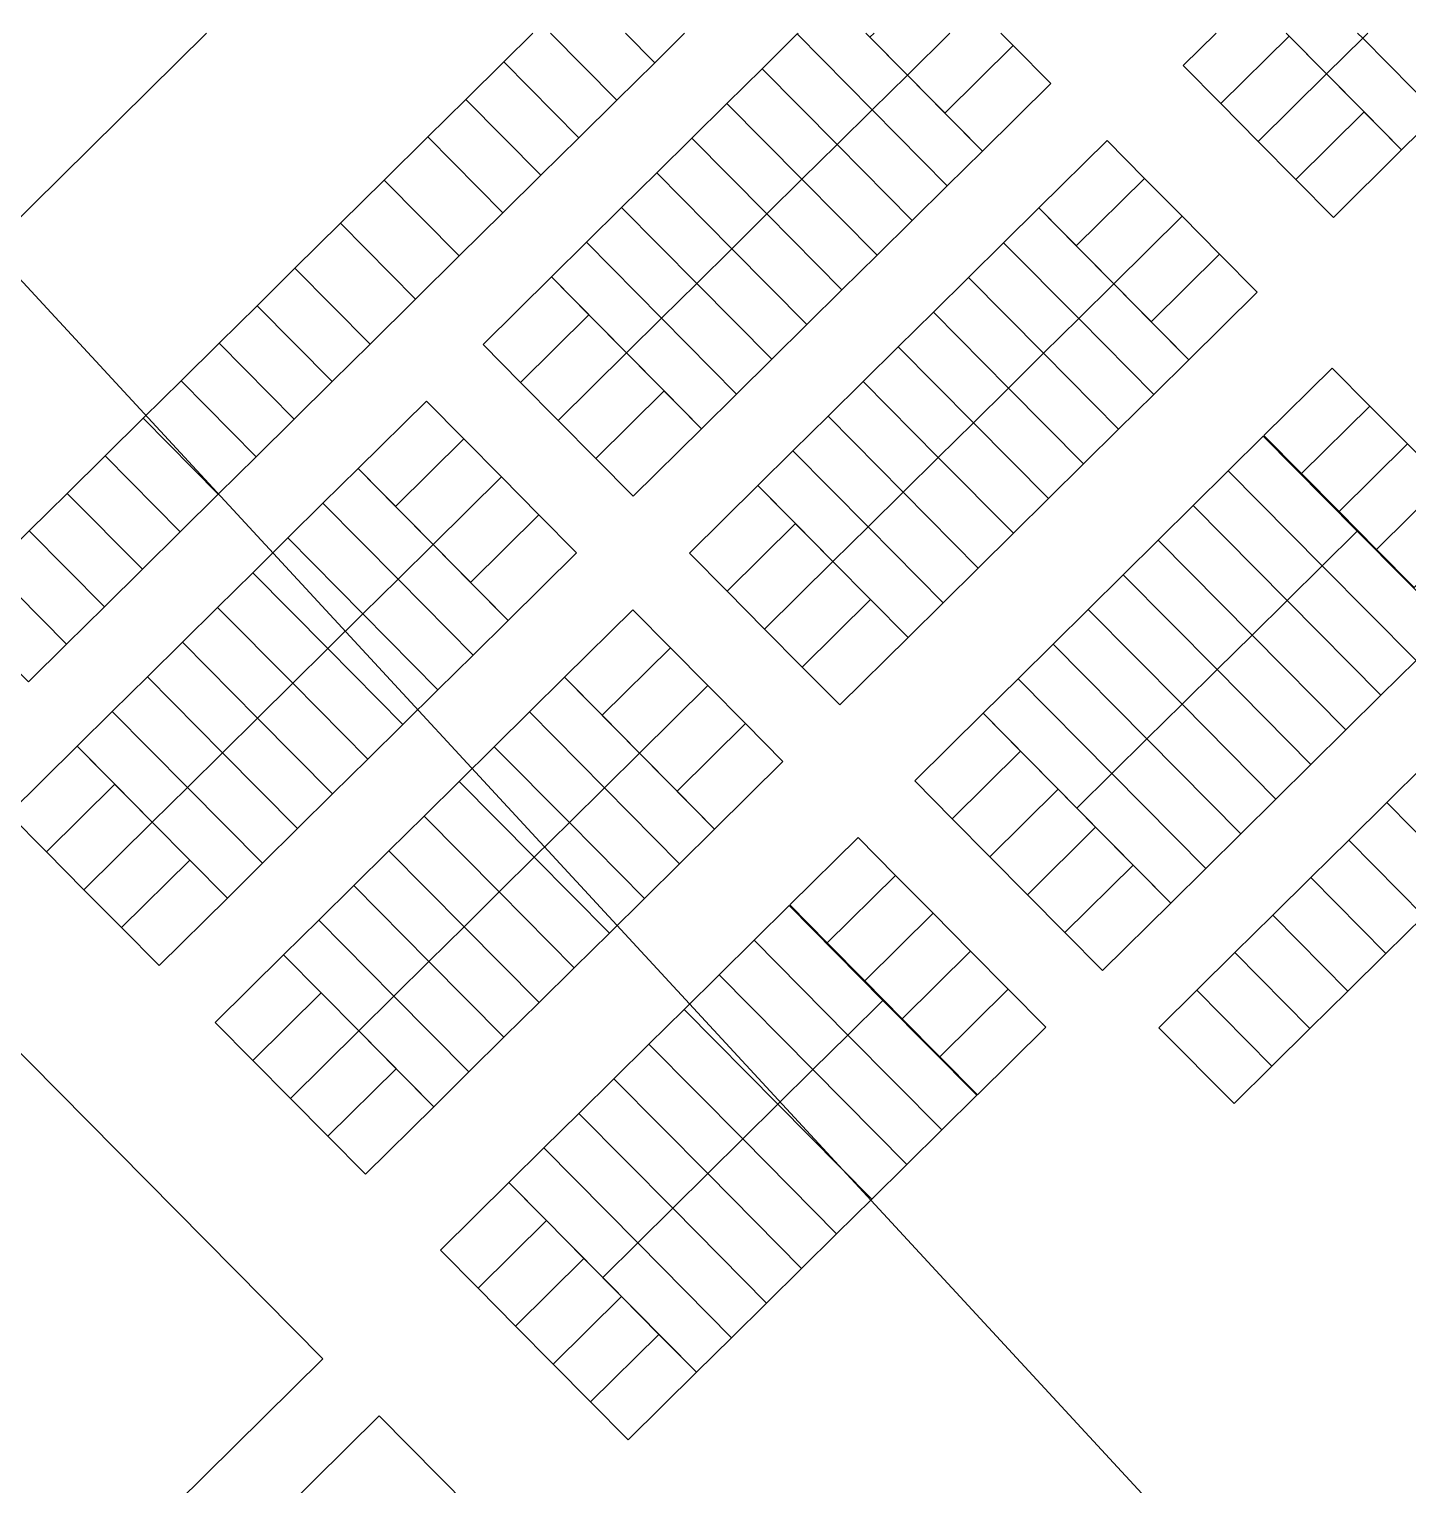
# Model space of a CAD drawing. Header units: metres. Extents: x 5594974 to 5596329, y 6967237 to 6968572.
# Drawn here: x 5595931.7 to 5596190, y 6968145 to 6968417.8 of the extents above; entities that cross this region are included whole.
import ezdxf

# ---------------------------------------------------------------- set-up
doc = ezdxf.new("R2010")
doc.units = ezdxf.units.M
doc.layers.add('zz_catastro_fontana', color=7, linetype='Continuous')
doc.layers.add('ZZ_Imagen', color=7, linetype='Continuous')

msp = doc.modelspace()

# ---------------------------------------------------------------- linework, layer by layer
at = {"layer": 'zz_catastro_fontana'}
for points in [[(5595964.92, 6968417.01), (5595888.72, 6968341.64), (5595814.19, 6968417.01)], [(5595964.92, 6968417.01), (5595888.72, 6968341.64), (5595814.19, 6968417.01)], [(5596029.37, 6968417.01), (5596041.81, 6968404.43), (5596034.69, 6968397.4), (5596020.63, 6968411.62), (5596026.08, 6968417.01)], [(5596029.37, 6968417.01), (5596041.81, 6968404.43), (5596034.69, 6968397.4), (5596020.63, 6968411.62), (5596026.08, 6968417.01)], [(5596043.44, 6968417.01), (5596048.92, 6968411.46), (5596041.81, 6968404.43), (5596029.37, 6968417.01)], [(5596043.44, 6968417.01), (5596048.92, 6968411.46), (5596041.81, 6968404.43), (5596029.37, 6968417.01)], [(5596054.52, 6968417.01), (5596048.92, 6968411.46), (5596043.44, 6968417.01)], [(5596054.52, 6968417.01), (5596048.92, 6968411.46), (5596043.44, 6968417.01)], [(5596088.44, 6968417.01), (5596096.24, 6968409.12), (5596089.66, 6968402.62), (5596075.6, 6968416.84), (5596075.76, 6968417.01)], [(5596088.44, 6968417.01), (5596096.24, 6968409.12), (5596089.66, 6968402.62), (5596075.6, 6968416.84), (5596075.76, 6968417.01)], [(5596089.99, 6968417.01), (5596089.2, 6968416.23), (5596088.44, 6968417.01)], [(5596089.99, 6968417.01), (5596089.2, 6968416.23), (5596088.44, 6968417.01)], [(5596104.21, 6968417.01), (5596096.24, 6968409.12), (5596089.2, 6968416.23), (5596089.99, 6968417.01)], [(5596104.21, 6968417.01), (5596096.24, 6968409.12), (5596089.2, 6968416.23), (5596089.99, 6968417.01)], [(5596113.76, 6968417.01), (5596116.07, 6968414.67), (5596103.27, 6968402.01), (5596096.24, 6968409.12), (5596104.21, 6968417.01)], [(5596113.76, 6968417.01), (5596116.07, 6968414.67), (5596103.27, 6968402.01), (5596096.24, 6968409.12), (5596104.21, 6968417.01)], [(5596167.2, 6968417.01), (5596167.74, 6968416.46), (5596154.94, 6968403.8), (5596147.91, 6968410.91), (5596154.07, 6968417.01)], [(5596167.2, 6968417.01), (5596167.74, 6968416.46), (5596154.94, 6968403.8), (5596147.91, 6968410.91), (5596154.07, 6968417.01)], [(5596180.56, 6968417.01), (5596181.53, 6968416.03), (5596174.77, 6968409.35), (5596167.2, 6968417.01)], [(5596180.56, 6968417.01), (5596181.53, 6968416.03), (5596174.77, 6968409.35), (5596167.2, 6968417.01)], [(5596182.51, 6968417.01), (5596181.53, 6968416.03), (5596180.56, 6968417.01)], [(5596182.51, 6968417.01), (5596181.53, 6968416.03), (5596180.56, 6968417.01)], [(5596193.92, 6968417.01), (5596202.34, 6968408.49), (5596195.59, 6968401.81), (5596181.53, 6968416.03), (5596182.51, 6968417.01)], [(5596193.92, 6968417.01), (5596202.34, 6968408.49), (5596195.59, 6968401.81), (5596181.53, 6968416.03), (5596182.51, 6968417.01)]]:
    msp.add_lwpolyline(points, dxfattribs=at)
for points in [[(5596069.02, 6968410.33), (5596075.6, 6968416.84), (5596089.66, 6968402.62), (5596083.08, 6968396.11), (5596069.02, 6968410.33)], [(5596069.02, 6968410.33), (5596075.6, 6968416.84), (5596089.66, 6968402.62), (5596083.08, 6968396.11), (5596069.02, 6968410.33)], [(5596154.94, 6968403.8), (5596167.74, 6968416.46), (5596174.77, 6968409.35), (5596161.97, 6968396.69), (5596154.94, 6968403.8)], [(5596154.94, 6968403.8), (5596167.74, 6968416.46), (5596174.77, 6968409.35), (5596161.97, 6968396.69), (5596154.94, 6968403.8)], [(5596103.27, 6968402.01), (5596116.07, 6968414.67), (5596123.1, 6968407.56), (5596110.3, 6968394.9), (5596103.27, 6968402.01)], [(5596103.27, 6968402.01), (5596116.07, 6968414.67), (5596123.1, 6968407.56), (5596110.3, 6968394.9), (5596103.27, 6968402.01)], [(5596174.77, 6968409.35), (5596181.53, 6968416.03), (5596195.59, 6968401.81), (5596188.83, 6968395.13), (5596174.77, 6968409.35)], [(5596174.77, 6968409.35), (5596181.53, 6968416.03), (5596195.59, 6968401.81), (5596188.83, 6968395.13), (5596174.77, 6968409.35)], [(5596013.52, 6968404.59), (5596020.63, 6968411.62), (5596034.69, 6968397.4), (5596027.58, 6968390.37), (5596013.52, 6968404.59)], [(5596013.52, 6968404.59), (5596020.63, 6968411.62), (5596034.69, 6968397.4), (5596027.58, 6968390.37), (5596013.52, 6968404.59)], [(5596062.44, 6968403.83), (5596069.02, 6968410.33), (5596083.08, 6968396.11), (5596076.5, 6968389.61), (5596062.44, 6968403.83)], [(5596062.44, 6968403.83), (5596069.02, 6968410.33), (5596083.08, 6968396.11), (5596076.5, 6968389.61), (5596062.44, 6968403.83)], [(5596089.66, 6968402.62), (5596096.24, 6968409.12), (5596110.3, 6968394.9), (5596103.72, 6968388.4), (5596089.66, 6968402.62)], [(5596089.66, 6968402.62), (5596096.24, 6968409.12), (5596110.3, 6968394.9), (5596103.72, 6968388.4), (5596089.66, 6968402.62)], [(5596161.97, 6968396.69), (5596174.77, 6968409.35), (5596181.8, 6968402.24), (5596169, 6968389.58), (5596161.97, 6968396.69)], [(5596161.97, 6968396.69), (5596174.77, 6968409.35), (5596181.8, 6968402.24), (5596169, 6968389.58), (5596161.97, 6968396.69)], [(5596006.41, 6968397.56), (5596013.52, 6968404.59), (5596027.58, 6968390.37), (5596020.47, 6968383.34), (5596006.41, 6968397.56)], [(5596006.41, 6968397.56), (5596013.52, 6968404.59), (5596027.58, 6968390.37), (5596020.47, 6968383.34), (5596006.41, 6968397.56)], [(5596055.86, 6968397.33), (5596062.44, 6968403.83), (5596076.5, 6968389.61), (5596069.93, 6968383.11), (5596055.86, 6968397.33)], [(5596055.86, 6968397.33), (5596062.44, 6968403.83), (5596076.5, 6968389.61), (5596069.93, 6968383.11), (5596055.86, 6968397.33)], [(5596083.08, 6968396.11), (5596089.66, 6968402.62), (5596103.72, 6968388.4), (5596097.14, 6968381.89), (5596083.08, 6968396.11)], [(5596083.08, 6968396.11), (5596089.66, 6968402.62), (5596103.72, 6968388.4), (5596097.14, 6968381.89), (5596083.08, 6968396.11)], [(5596169, 6968389.58), (5596181.8, 6968402.24), (5596188.83, 6968395.13), (5596176.04, 6968382.47), (5596169, 6968389.58)], [(5596169, 6968389.58), (5596181.8, 6968402.24), (5596188.83, 6968395.13), (5596176.04, 6968382.47), (5596169, 6968389.58)], [(5595998.23, 6968389.47), (5596006.41, 6968397.56), (5596020.47, 6968383.34), (5596012.3, 6968375.25), (5595998.23, 6968389.47)], [(5595998.23, 6968389.47), (5596006.41, 6968397.56), (5596020.47, 6968383.34), (5596012.3, 6968375.25), (5595998.23, 6968389.47)], [(5596049.29, 6968390.82), (5596055.86, 6968397.33), (5596069.93, 6968383.11), (5596063.35, 6968376.6), (5596049.29, 6968390.82)], [(5596049.29, 6968390.82), (5596055.86, 6968397.33), (5596069.93, 6968383.11), (5596063.35, 6968376.6), (5596049.29, 6968390.82)], [(5596076.5, 6968389.61), (5596083.08, 6968396.11), (5596097.14, 6968381.89), (5596090.57, 6968375.39), (5596076.5, 6968389.61)], [(5596076.5, 6968389.61), (5596083.08, 6968396.11), (5596097.14, 6968381.89), (5596090.57, 6968375.39), (5596076.5, 6968389.61)], [(5596120.85, 6968384.24), (5596133.65, 6968396.89), (5596140.68, 6968389.78), (5596127.88, 6968377.13), (5596120.85, 6968384.24)], [(5596120.85, 6968384.24), (5596133.65, 6968396.89), (5596140.68, 6968389.78), (5596127.88, 6968377.13), (5596120.85, 6968384.24)], [(5595990.06, 6968381.39), (5595998.23, 6968389.47), (5596012.3, 6968375.25), (5596004.12, 6968367.16), (5595990.06, 6968381.39)], [(5595990.06, 6968381.39), (5595998.23, 6968389.47), (5596012.3, 6968375.25), (5596004.12, 6968367.16), (5595990.06, 6968381.39)], [(5596042.71, 6968384.32), (5596049.29, 6968390.82), (5596063.35, 6968376.6), (5596056.77, 6968370.1), (5596042.71, 6968384.32)], [(5596042.71, 6968384.32), (5596049.29, 6968390.82), (5596063.35, 6968376.6), (5596056.77, 6968370.1), (5596042.71, 6968384.32)], [(5596069.93, 6968383.11), (5596076.5, 6968389.61), (5596090.57, 6968375.39), (5596083.99, 6968368.88), (5596069.93, 6968383.11)], [(5596069.93, 6968383.11), (5596076.5, 6968389.61), (5596090.57, 6968375.39), (5596083.99, 6968368.88), (5596069.93, 6968383.11)], [(5596127.88, 6968377.13), (5596140.68, 6968389.78), (5596147.71, 6968382.67), (5596134.91, 6968370.02), (5596127.88, 6968377.13)], [(5596127.88, 6968377.13), (5596140.68, 6968389.78), (5596147.71, 6968382.67), (5596134.91, 6968370.02), (5596127.88, 6968377.13)], [(5596036.13, 6968377.81), (5596042.71, 6968384.32), (5596056.77, 6968370.1), (5596050.2, 6968363.59), (5596036.13, 6968377.81)], [(5596036.13, 6968377.81), (5596042.71, 6968384.32), (5596056.77, 6968370.1), (5596050.2, 6968363.59), (5596036.13, 6968377.81)], [(5596114.27, 6968377.73), (5596120.85, 6968384.24), (5596134.91, 6968370.02), (5596128.33, 6968363.51), (5596114.27, 6968377.73)], [(5596114.27, 6968377.73), (5596120.85, 6968384.24), (5596134.91, 6968370.02), (5596128.33, 6968363.51), (5596114.27, 6968377.73)], [(5595981.52, 6968372.95), (5595990.06, 6968381.39), (5596004.12, 6968367.16), (5595995.59, 6968358.73), (5595981.52, 6968372.95)], [(5595981.52, 6968372.95), (5595990.06, 6968381.39), (5596004.12, 6968367.16), (5595995.59, 6968358.73), (5595981.52, 6968372.95)], [(5596063.35, 6968376.6), (5596069.93, 6968383.11), (5596083.99, 6968368.88), (5596077.41, 6968362.38), (5596063.35, 6968376.6)], [(5596063.35, 6968376.6), (5596069.93, 6968383.11), (5596083.99, 6968368.88), (5596077.41, 6968362.38), (5596063.35, 6968376.6)], [(5596134.91, 6968370.02), (5596147.71, 6968382.67), (5596154.74, 6968375.56), (5596141.94, 6968362.9), (5596134.91, 6968370.02)], [(5596134.91, 6968370.02), (5596147.71, 6968382.67), (5596154.74, 6968375.56), (5596141.94, 6968362.9), (5596134.91, 6968370.02)], [(5596029.56, 6968371.31), (5596036.13, 6968377.81), (5596050.2, 6968363.59), (5596043.62, 6968357.09), (5596029.56, 6968371.31)], [(5596029.56, 6968371.31), (5596036.13, 6968377.81), (5596050.2, 6968363.59), (5596043.62, 6968357.09), (5596029.56, 6968371.31)], [(5596056.77, 6968370.1), (5596063.35, 6968376.6), (5596077.41, 6968362.38), (5596070.84, 6968355.88), (5596056.77, 6968370.1)], [(5596056.77, 6968370.1), (5596063.35, 6968376.6), (5596077.41, 6968362.38), (5596070.84, 6968355.88), (5596056.77, 6968370.1)], [(5596107.69, 6968371.23), (5596114.27, 6968377.73), (5596128.33, 6968363.51), (5596121.76, 6968357.01), (5596107.69, 6968371.23)], [(5596107.69, 6968371.23), (5596114.27, 6968377.73), (5596128.33, 6968363.51), (5596121.76, 6968357.01), (5596107.69, 6968371.23)], [(5596141.94, 6968362.9), (5596154.74, 6968375.56), (5596161.77, 6968368.45), (5596148.97, 6968355.79), (5596141.94, 6968362.9)], [(5596141.94, 6968362.9), (5596154.74, 6968375.56), (5596161.77, 6968368.45), (5596148.97, 6968355.79), (5596141.94, 6968362.9)], [(5595974.41, 6968365.92), (5595981.52, 6968372.95), (5595995.59, 6968358.73), (5595988.48, 6968351.7), (5595974.41, 6968365.92)], [(5595974.41, 6968365.92), (5595981.52, 6968372.95), (5595995.59, 6968358.73), (5595988.48, 6968351.7), (5595974.41, 6968365.92)], [(5596016.76, 6968358.65), (5596029.56, 6968371.31), (5596036.59, 6968364.2), (5596023.79, 6968351.54), (5596016.76, 6968358.65)], [(5596016.76, 6968358.65), (5596029.56, 6968371.31), (5596036.59, 6968364.2), (5596023.79, 6968351.54), (5596016.76, 6968358.65)], [(5596050.2, 6968363.59), (5596056.77, 6968370.1), (5596070.84, 6968355.88), (5596064.26, 6968349.37), (5596050.2, 6968363.59)], [(5596050.2, 6968363.59), (5596056.77, 6968370.1), (5596070.84, 6968355.88), (5596064.26, 6968349.37), (5596050.2, 6968363.59)], [(5596101.12, 6968364.72), (5596107.69, 6968371.23), (5596121.76, 6968357.01), (5596115.18, 6968350.5), (5596101.12, 6968364.72)], [(5596101.12, 6968364.72), (5596107.69, 6968371.23), (5596121.76, 6968357.01), (5596115.18, 6968350.5), (5596101.12, 6968364.72)], [(5596128.33, 6968363.51), (5596134.91, 6968370.02), (5596148.97, 6968355.79), (5596142.4, 6968349.29), (5596128.33, 6968363.51)], [(5596128.33, 6968363.51), (5596134.91, 6968370.02), (5596148.97, 6968355.79), (5596142.4, 6968349.29), (5596128.33, 6968363.51)], [(5595967.3, 6968358.88), (5595974.41, 6968365.92), (5595988.48, 6968351.7), (5595981.37, 6968344.66), (5595967.3, 6968358.88)], [(5595967.3, 6968358.88), (5595974.41, 6968365.92), (5595988.48, 6968351.7), (5595981.37, 6968344.66), (5595967.3, 6968358.88)], [(5596094.54, 6968358.22), (5596101.12, 6968364.72), (5596115.18, 6968350.5), (5596108.6, 6968344), (5596094.54, 6968358.22)], [(5596094.54, 6968358.22), (5596101.12, 6968364.72), (5596115.18, 6968350.5), (5596108.6, 6968344), (5596094.54, 6968358.22)], [(5596023.79, 6968351.54), (5596036.59, 6968364.2), (5596043.62, 6968357.09), (5596030.82, 6968344.43), (5596023.79, 6968351.54)], [(5596023.79, 6968351.54), (5596036.59, 6968364.2), (5596043.62, 6968357.09), (5596030.82, 6968344.43), (5596023.79, 6968351.54)], [(5596043.62, 6968357.09), (5596050.2, 6968363.59), (5596064.26, 6968349.37), (5596057.68, 6968342.87), (5596043.62, 6968357.09)], [(5596043.62, 6968357.09), (5596050.2, 6968363.59), (5596064.26, 6968349.37), (5596057.68, 6968342.87), (5596043.62, 6968357.09)], [(5596121.76, 6968357.01), (5596128.33, 6968363.51), (5596142.4, 6968349.29), (5596135.82, 6968342.79), (5596121.76, 6968357.01)], [(5596121.76, 6968357.01), (5596128.33, 6968363.51), (5596142.4, 6968349.29), (5596135.82, 6968342.79), (5596121.76, 6968357.01)], [(5595960.19, 6968351.85), (5595967.3, 6968358.88), (5595981.37, 6968344.66), (5595974.26, 6968337.63), (5595960.19, 6968351.85)], [(5595960.19, 6968351.85), (5595967.3, 6968358.88), (5595981.37, 6968344.66), (5595974.26, 6968337.63), (5595960.19, 6968351.85)], [(5596030.82, 6968344.43), (5596043.62, 6968357.09), (5596050.65, 6968349.98), (5596037.85, 6968337.32), (5596030.82, 6968344.43)], [(5596030.82, 6968344.43), (5596043.62, 6968357.09), (5596050.65, 6968349.98), (5596037.85, 6968337.32), (5596030.82, 6968344.43)], [(5596087.96, 6968351.71), (5596094.54, 6968358.22), (5596108.6, 6968344), (5596102.02, 6968337.49), (5596087.96, 6968351.71)], [(5596087.96, 6968351.71), (5596094.54, 6968358.22), (5596108.6, 6968344), (5596102.02, 6968337.49), (5596087.96, 6968351.71)], [(5596115.18, 6968350.5), (5596121.76, 6968357.01), (5596135.82, 6968342.79), (5596129.24, 6968336.28), (5596115.18, 6968350.5)], [(5596115.18, 6968350.5), (5596121.76, 6968357.01), (5596135.82, 6968342.79), (5596129.24, 6968336.28), (5596115.18, 6968350.5)], [(5596163.04, 6968341.57), (5596175.83, 6968354.23), (5596182.87, 6968347.12), (5596170.07, 6968334.46), (5596163.04, 6968341.57)], [(5596163.04, 6968341.57), (5596175.83, 6968354.23), (5596182.87, 6968347.12), (5596170.07, 6968334.46), (5596163.04, 6968341.57)], [(5595953.08, 6968344.82), (5595960.19, 6968351.85), (5595974.26, 6968337.63), (5595967.15, 6968330.6), (5595953.08, 6968344.82)], [(5595953.08, 6968344.82), (5595960.19, 6968351.85), (5595974.26, 6968337.63), (5595967.15, 6968330.6), (5595953.08, 6968344.82)], [(5596081.38, 6968345.21), (5596087.96, 6968351.71), (5596102.02, 6968337.49), (5596095.45, 6968330.99), (5596081.38, 6968345.21)], [(5596081.38, 6968345.21), (5596087.96, 6968351.71), (5596102.02, 6968337.49), (5596095.45, 6968330.99), (5596081.38, 6968345.21)], [(5596037.85, 6968337.32), (5596050.65, 6968349.98), (5596057.68, 6968342.87), (5596044.88, 6968330.21), (5596037.85, 6968337.32)], [(5596037.85, 6968337.32), (5596050.65, 6968349.98), (5596057.68, 6968342.87), (5596044.88, 6968330.21), (5596037.85, 6968337.32)], [(5596108.6, 6968344), (5596115.18, 6968350.5), (5596129.24, 6968336.28), (5596122.66, 6968329.78), (5596108.6, 6968344)], [(5596108.6, 6968344), (5596115.18, 6968350.5), (5596129.24, 6968336.28), (5596122.66, 6968329.78), (5596108.6, 6968344)], [(5595993.34, 6968335.4), (5596006.14, 6968348.06), (5596013.17, 6968340.95), (5596000.37, 6968328.29), (5595993.34, 6968335.4)], [(5595993.34, 6968335.4), (5596006.14, 6968348.06), (5596013.17, 6968340.95), (5596000.37, 6968328.29), (5595993.34, 6968335.4)], [(5596170.07, 6968334.46), (5596182.87, 6968347.12), (5596189.9, 6968340.01), (5596177.1, 6968327.35), (5596170.07, 6968334.46)], [(5596170.07, 6968334.46), (5596182.87, 6968347.12), (5596189.9, 6968340.01), (5596177.1, 6968327.35), (5596170.07, 6968334.46)], [(5595945.97, 6968337.79), (5595953.08, 6968344.82), (5595967.15, 6968330.6), (5595960.04, 6968323.57), (5595945.97, 6968337.79)], [(5595945.97, 6968337.79), (5595953.08, 6968344.82), (5595967.15, 6968330.6), (5595960.04, 6968323.57), (5595945.97, 6968337.79)], [(5596074.81, 6968338.71), (5596081.38, 6968345.21), (5596095.45, 6968330.99), (5596088.87, 6968324.49), (5596074.81, 6968338.71)], [(5596074.81, 6968338.71), (5596081.38, 6968345.21), (5596095.45, 6968330.99), (5596088.87, 6968324.49), (5596074.81, 6968338.71)], [(5596102.02, 6968337.49), (5596108.6, 6968344), (5596122.66, 6968329.78), (5596116.09, 6968323.27), (5596102.02, 6968337.49)], [(5596102.02, 6968337.49), (5596108.6, 6968344), (5596122.66, 6968329.78), (5596116.09, 6968323.27), (5596102.02, 6968337.49)], [(5596000.37, 6968328.29), (5596013.17, 6968340.95), (5596020.2, 6968333.84), (5596007.4, 6968321.18), (5596000.37, 6968328.29)], [(5596000.37, 6968328.29), (5596013.17, 6968340.95), (5596020.2, 6968333.84), (5596007.4, 6968321.18), (5596000.37, 6968328.29)], [(5596156.36, 6968334.97), (5596162.92, 6968341.46), (5596180.5, 6968323.69), (5596173.94, 6968317.2), (5596156.36, 6968334.97)], [(5596156.36, 6968334.97), (5596162.92, 6968341.46), (5596180.5, 6968323.69), (5596173.94, 6968317.2), (5596156.36, 6968334.97)], [(5595938.86, 6968330.76), (5595945.97, 6968337.79), (5595960.04, 6968323.57), (5595952.93, 6968316.54), (5595938.86, 6968330.76)], [(5595938.86, 6968330.76), (5595945.97, 6968337.79), (5595960.04, 6968323.57), (5595952.93, 6968316.54), (5595938.86, 6968330.76)], [(5596068.23, 6968332.2), (5596074.81, 6968338.71), (5596088.87, 6968324.49), (5596082.29, 6968317.98), (5596068.23, 6968332.2)], [(5596068.23, 6968332.2), (5596074.81, 6968338.71), (5596088.87, 6968324.49), (5596082.29, 6968317.98), (5596068.23, 6968332.2)], [(5596095.45, 6968330.99), (5596102.02, 6968337.49), (5596116.09, 6968323.27), (5596109.51, 6968316.77), (5596095.45, 6968330.99)], [(5596095.45, 6968330.99), (5596102.02, 6968337.49), (5596116.09, 6968323.27), (5596109.51, 6968316.77), (5596095.45, 6968330.99)], [(5596177.1, 6968327.35), (5596189.9, 6968340.01), (5596196.93, 6968332.9), (5596184.13, 6968320.24), (5596177.1, 6968327.35)], [(5596177.1, 6968327.35), (5596189.9, 6968340.01), (5596196.93, 6968332.9), (5596184.13, 6968320.24), (5596177.1, 6968327.35)], [(5595986.76, 6968328.9), (5595993.34, 6968335.4), (5596007.4, 6968321.18), (5596000.82, 6968314.68), (5595986.76, 6968328.9)], [(5595986.76, 6968328.9), (5595993.34, 6968335.4), (5596007.4, 6968321.18), (5596000.82, 6968314.68), (5595986.76, 6968328.9)], [(5596149.8, 6968328.48), (5596156.36, 6968334.97), (5596173.94, 6968317.2), (5596167.38, 6968310.71), (5596149.8, 6968328.48)], [(5596149.8, 6968328.48), (5596156.36, 6968334.97), (5596173.94, 6968317.2), (5596167.38, 6968310.71), (5596149.8, 6968328.48)], [(5596007.4, 6968321.18), (5596020.2, 6968333.84), (5596027.23, 6968326.73), (5596014.43, 6968314.07), (5596007.4, 6968321.18)], [(5596007.4, 6968321.18), (5596020.2, 6968333.84), (5596027.23, 6968326.73), (5596014.43, 6968314.07), (5596007.4, 6968321.18)], [(5596055.43, 6968319.55), (5596068.23, 6968332.2), (5596075.26, 6968325.09), (5596062.46, 6968312.44), (5596055.43, 6968319.55)], [(5596055.43, 6968319.55), (5596068.23, 6968332.2), (5596075.26, 6968325.09), (5596062.46, 6968312.44), (5596055.43, 6968319.55)], [(5596184.13, 6968320.24), (5596196.93, 6968332.9), (5596203.96, 6968325.79), (5596191.16, 6968313.13), (5596184.13, 6968320.24)], [(5596184.13, 6968320.24), (5596196.93, 6968332.9), (5596203.96, 6968325.79), (5596191.16, 6968313.13), (5596184.13, 6968320.24)], [(5595931.75, 6968323.73), (5595938.86, 6968330.76), (5595952.93, 6968316.54), (5595945.82, 6968309.51), (5595931.75, 6968323.73)], [(5595931.75, 6968323.73), (5595938.86, 6968330.76), (5595952.93, 6968316.54), (5595945.82, 6968309.51), (5595931.75, 6968323.73)], [(5596088.87, 6968324.49), (5596095.45, 6968330.99), (5596109.51, 6968316.77), (5596102.93, 6968310.27), (5596088.87, 6968324.49)], [(5596088.87, 6968324.49), (5596095.45, 6968330.99), (5596109.51, 6968316.77), (5596102.93, 6968310.27), (5596088.87, 6968324.49)], [(5595980.18, 6968322.4), (5595986.76, 6968328.9), (5596000.82, 6968314.68), (5595994.25, 6968308.18), (5595980.18, 6968322.4)], [(5595980.18, 6968322.4), (5595986.76, 6968328.9), (5596000.82, 6968314.68), (5595994.25, 6968308.18), (5595980.18, 6968322.4)], [(5596014.43, 6968314.07), (5596027.23, 6968326.73), (5596034.26, 6968319.62), (5596021.46, 6968306.96), (5596014.43, 6968314.07)], [(5596014.43, 6968314.07), (5596027.23, 6968326.73), (5596034.26, 6968319.62), (5596021.46, 6968306.96), (5596014.43, 6968314.07)], [(5596143.23, 6968321.99), (5596149.8, 6968328.48), (5596167.38, 6968310.71), (5596160.81, 6968304.21), (5596143.23, 6968321.99)], [(5596143.23, 6968321.99), (5596149.8, 6968328.48), (5596167.38, 6968310.71), (5596160.81, 6968304.21), (5596143.23, 6968321.99)], [(5595924.64, 6968316.7), (5595931.75, 6968323.73), (5595945.82, 6968309.51), (5595938.71, 6968302.47), (5595924.64, 6968316.7)], [(5595924.64, 6968316.7), (5595931.75, 6968323.73), (5595945.82, 6968309.51), (5595938.71, 6968302.47), (5595924.64, 6968316.7)], [(5596062.46, 6968312.44), (5596075.26, 6968325.09), (5596082.29, 6968317.98), (5596069.49, 6968305.32), (5596062.46, 6968312.44)], [(5596062.46, 6968312.44), (5596075.26, 6968325.09), (5596082.29, 6968317.98), (5596069.49, 6968305.32), (5596062.46, 6968312.44)], [(5596082.29, 6968317.98), (5596088.87, 6968324.49), (5596102.93, 6968310.27), (5596096.36, 6968303.76), (5596082.29, 6968317.98)], [(5596082.29, 6968317.98), (5596088.87, 6968324.49), (5596102.93, 6968310.27), (5596096.36, 6968303.76), (5596082.29, 6968317.98)], [(5596173.94, 6968317.2), (5596180.5, 6968323.69), (5596198.08, 6968305.91), (5596191.52, 6968299.42), (5596173.94, 6968317.2)], [(5596173.94, 6968317.2), (5596180.5, 6968323.69), (5596198.08, 6968305.91), (5596191.52, 6968299.42), (5596173.94, 6968317.2)], [(5595973.61, 6968315.89), (5595980.18, 6968322.4), (5595994.25, 6968308.18), (5595987.67, 6968301.67), (5595973.61, 6968315.89)], [(5595973.61, 6968315.89), (5595980.18, 6968322.4), (5595994.25, 6968308.18), (5595987.67, 6968301.67), (5595973.61, 6968315.89)], [(5596000.82, 6968314.68), (5596007.4, 6968321.18), (5596021.46, 6968306.96), (5596014.89, 6968300.46), (5596000.82, 6968314.68)], [(5596000.82, 6968314.68), (5596007.4, 6968321.18), (5596021.46, 6968306.96), (5596014.89, 6968300.46), (5596000.82, 6968314.68)], [(5596136.67, 6968315.5), (5596143.23, 6968321.99), (5596160.81, 6968304.21), (5596154.25, 6968297.72), (5596136.67, 6968315.5)], [(5596136.67, 6968315.5), (5596143.23, 6968321.99), (5596160.81, 6968304.21), (5596154.25, 6968297.72), (5596136.67, 6968315.5)], [(5595917.53, 6968309.66), (5595924.64, 6968316.7), (5595938.71, 6968302.47), (5595931.59, 6968295.44), (5595917.53, 6968309.66)], [(5595917.53, 6968309.66), (5595924.64, 6968316.7), (5595938.71, 6968302.47), (5595931.59, 6968295.44), (5595917.53, 6968309.66)], [(5595967.03, 6968309.39), (5595973.61, 6968315.89), (5595987.67, 6968301.67), (5595981.09, 6968295.17), (5595967.03, 6968309.39)], [(5595967.03, 6968309.39), (5595973.61, 6968315.89), (5595987.67, 6968301.67), (5595981.09, 6968295.17), (5595967.03, 6968309.39)], [(5596069.49, 6968305.32), (5596082.29, 6968317.98), (5596089.32, 6968310.87), (5596076.53, 6968298.21), (5596069.49, 6968305.32)], [(5596069.49, 6968305.32), (5596082.29, 6968317.98), (5596089.32, 6968310.87), (5596076.53, 6968298.21), (5596069.49, 6968305.32)], [(5596130.11, 6968309.01), (5596136.67, 6968315.5), (5596154.25, 6968297.72), (5596147.69, 6968291.23), (5596130.11, 6968309.01)], [(5596130.11, 6968309.01), (5596136.67, 6968315.5), (5596154.25, 6968297.72), (5596147.69, 6968291.23), (5596130.11, 6968309.01)], [(5596167.38, 6968310.71), (5596173.94, 6968317.2), (5596191.52, 6968299.42), (5596184.95, 6968292.93), (5596167.38, 6968310.71)], [(5596167.38, 6968310.71), (5596173.94, 6968317.2), (5596191.52, 6968299.42), (5596184.95, 6968292.93), (5596167.38, 6968310.71)], [(5595994.25, 6968308.18), (5596000.82, 6968314.68), (5596014.89, 6968300.46), (5596008.31, 6968293.95), (5595994.25, 6968308.18)], [(5595994.25, 6968308.18), (5596000.82, 6968314.68), (5596014.89, 6968300.46), (5596008.31, 6968293.95), (5595994.25, 6968308.18)], [(5596076.53, 6968298.21), (5596089.32, 6968310.87), (5596096.36, 6968303.76), (5596083.56, 6968291.1), (5596076.53, 6968298.21)], [(5596076.53, 6968298.21), (5596089.32, 6968310.87), (5596096.36, 6968303.76), (5596083.56, 6968291.1), (5596076.53, 6968298.21)], [(5596160.81, 6968304.21), (5596167.38, 6968310.71), (5596184.95, 6968292.93), (5596178.39, 6968286.44), (5596160.81, 6968304.21)], [(5596160.81, 6968304.21), (5596167.38, 6968310.71), (5596184.95, 6968292.93), (5596178.39, 6968286.44), (5596160.81, 6968304.21)], [(5595960.45, 6968302.88), (5595967.03, 6968309.39), (5595981.09, 6968295.17), (5595974.51, 6968288.66), (5595960.45, 6968302.88)], [(5595960.45, 6968302.88), (5595967.03, 6968309.39), (5595981.09, 6968295.17), (5595974.51, 6968288.66), (5595960.45, 6968302.88)], [(5595987.67, 6968301.67), (5595994.25, 6968308.18), (5596008.31, 6968293.95), (5596001.73, 6968287.45), (5595987.67, 6968301.67)], [(5595987.67, 6968301.67), (5595994.25, 6968308.18), (5596008.31, 6968293.95), (5596001.73, 6968287.45), (5595987.67, 6968301.67)], [(5596032.01, 6968296.3), (5596044.81, 6968308.95), (5596051.84, 6968301.84), (5596039.04, 6968289.19), (5596032.01, 6968296.3)], [(5596032.01, 6968296.3), (5596044.81, 6968308.95), (5596051.84, 6968301.84), (5596039.04, 6968289.19), (5596032.01, 6968296.3)], [(5596123.54, 6968302.52), (5596130.11, 6968309.01), (5596147.69, 6968291.23), (5596141.12, 6968284.74), (5596123.54, 6968302.52)], [(5596123.54, 6968302.52), (5596130.11, 6968309.01), (5596147.69, 6968291.23), (5596141.12, 6968284.74), (5596123.54, 6968302.52)], [(5595953.87, 6968296.38), (5595960.45, 6968302.88), (5595974.51, 6968288.66), (5595967.94, 6968282.16), (5595953.87, 6968296.38)], [(5595953.87, 6968296.38), (5595960.45, 6968302.88), (5595974.51, 6968288.66), (5595967.94, 6968282.16), (5595953.87, 6968296.38)], [(5596116.98, 6968296.03), (5596123.54, 6968302.52), (5596141.12, 6968284.74), (5596134.56, 6968278.25), (5596116.98, 6968296.03)], [(5596116.98, 6968296.03), (5596123.54, 6968302.52), (5596141.12, 6968284.74), (5596134.56, 6968278.25), (5596116.98, 6968296.03)], [(5596154.25, 6968297.72), (5596160.81, 6968304.21), (5596178.39, 6968286.44), (5596171.83, 6968279.95), (5596154.25, 6968297.72)], [(5596154.25, 6968297.72), (5596160.81, 6968304.21), (5596178.39, 6968286.44), (5596171.83, 6968279.95), (5596154.25, 6968297.72)], [(5595981.09, 6968295.17), (5595987.67, 6968301.67), (5596001.73, 6968287.45), (5595995.15, 6968280.95), (5595981.09, 6968295.17)], [(5595981.09, 6968295.17), (5595987.67, 6968301.67), (5596001.73, 6968287.45), (5595995.15, 6968280.95), (5595981.09, 6968295.17)], [(5596039.04, 6968289.19), (5596051.84, 6968301.84), (5596058.87, 6968294.73), (5596046.07, 6968282.08), (5596039.04, 6968289.19)], [(5596039.04, 6968289.19), (5596051.84, 6968301.84), (5596058.87, 6968294.73), (5596046.07, 6968282.08), (5596039.04, 6968289.19)], [(5596147.69, 6968291.23), (5596154.25, 6968297.72), (5596171.83, 6968279.95), (5596165.27, 6968273.46), (5596147.69, 6968291.23)], [(5596147.69, 6968291.23), (5596154.25, 6968297.72), (5596171.83, 6968279.95), (5596165.27, 6968273.46), (5596147.69, 6968291.23)], [(5595947.3, 6968289.88), (5595953.87, 6968296.38), (5595967.94, 6968282.16), (5595961.36, 6968275.65), (5595947.3, 6968289.88)], [(5595947.3, 6968289.88), (5595953.87, 6968296.38), (5595967.94, 6968282.16), (5595961.36, 6968275.65), (5595947.3, 6968289.88)], [(5595974.51, 6968288.66), (5595981.09, 6968295.17), (5595995.15, 6968280.95), (5595988.58, 6968274.44), (5595974.51, 6968288.66)], [(5595974.51, 6968288.66), (5595981.09, 6968295.17), (5595995.15, 6968280.95), (5595988.58, 6968274.44), (5595974.51, 6968288.66)], [(5596025.43, 6968289.79), (5596032.01, 6968296.3), (5596046.07, 6968282.08), (5596039.5, 6968275.57), (5596025.43, 6968289.79)], [(5596025.43, 6968289.79), (5596032.01, 6968296.3), (5596046.07, 6968282.08), (5596039.5, 6968275.57), (5596025.43, 6968289.79)], [(5596046.07, 6968282.08), (5596058.87, 6968294.73), (5596065.9, 6968287.62), (5596053.1, 6968274.97), (5596046.07, 6968282.08)], [(5596046.07, 6968282.08), (5596058.87, 6968294.73), (5596065.9, 6968287.62), (5596053.1, 6968274.97), (5596046.07, 6968282.08)], [(5596110.42, 6968289.54), (5596116.98, 6968296.03), (5596134.56, 6968278.25), (5596128, 6968271.76), (5596110.42, 6968289.54)], [(5596110.42, 6968289.54), (5596116.98, 6968296.03), (5596134.56, 6968278.25), (5596128, 6968271.76), (5596110.42, 6968289.54)], [(5596141.12, 6968284.74), (5596147.69, 6968291.23), (5596165.27, 6968273.46), (5596158.7, 6968266.97), (5596141.12, 6968284.74)], [(5596141.12, 6968284.74), (5596147.69, 6968291.23), (5596165.27, 6968273.46), (5596158.7, 6968266.97), (5596141.12, 6968284.74)], [(5595940.72, 6968283.37), (5595947.3, 6968289.88), (5595961.36, 6968275.65), (5595954.78, 6968269.15), (5595940.72, 6968283.37)], [(5595940.72, 6968283.37), (5595947.3, 6968289.88), (5595961.36, 6968275.65), (5595954.78, 6968269.15), (5595940.72, 6968283.37)], [(5595967.94, 6968282.16), (5595974.51, 6968288.66), (5595988.58, 6968274.44), (5595982, 6968267.94), (5595967.94, 6968282.16)], [(5595967.94, 6968282.16), (5595974.51, 6968288.66), (5595988.58, 6968274.44), (5595982, 6968267.94), (5595967.94, 6968282.16)], [(5596018.86, 6968283.29), (5596025.43, 6968289.79), (5596039.5, 6968275.57), (5596032.92, 6968269.07), (5596018.86, 6968283.29)], [(5596018.86, 6968283.29), (5596025.43, 6968289.79), (5596039.5, 6968275.57), (5596032.92, 6968269.07), (5596018.86, 6968283.29)], [(5596097.62, 6968276.88), (5596110.42, 6968289.54), (5596117.45, 6968282.43), (5596104.65, 6968269.77), (5596097.62, 6968276.88)], [(5596097.62, 6968276.88), (5596110.42, 6968289.54), (5596117.45, 6968282.43), (5596104.65, 6968269.77), (5596097.62, 6968276.88)], [(5596053.1, 6968274.97), (5596065.9, 6968287.62), (5596072.94, 6968280.51), (5596060.14, 6968267.86), (5596053.1, 6968274.97)], [(5596053.1, 6968274.97), (5596065.9, 6968287.62), (5596072.94, 6968280.51), (5596060.14, 6968267.86), (5596053.1, 6968274.97)], [(5595927.92, 6968270.71), (5595940.72, 6968283.37), (5595947.75, 6968276.26), (5595934.95, 6968263.6), (5595927.92, 6968270.71)], [(5595927.92, 6968270.71), (5595940.72, 6968283.37), (5595947.75, 6968276.26), (5595934.95, 6968263.6), (5595927.92, 6968270.71)], [(5596012.28, 6968276.79), (5596018.86, 6968283.29), (5596032.92, 6968269.07), (5596026.34, 6968262.56), (5596012.28, 6968276.79)], [(5596012.28, 6968276.79), (5596018.86, 6968283.29), (5596032.92, 6968269.07), (5596026.34, 6968262.56), (5596012.28, 6968276.79)], [(5596134.56, 6968278.25), (5596141.12, 6968284.74), (5596158.7, 6968266.97), (5596152.14, 6968260.48), (5596134.56, 6968278.25)], [(5596134.56, 6968278.25), (5596141.12, 6968284.74), (5596158.7, 6968266.97), (5596152.14, 6968260.48), (5596134.56, 6968278.25)], [(5595961.36, 6968275.65), (5595967.94, 6968282.16), (5595982, 6968267.94), (5595975.42, 6968261.43), (5595961.36, 6968275.65)], [(5595961.36, 6968275.65), (5595967.94, 6968282.16), (5595982, 6968267.94), (5595975.42, 6968261.43), (5595961.36, 6968275.65)], [(5596039.5, 6968275.57), (5596046.07, 6968282.08), (5596060.14, 6968267.86), (5596053.56, 6968261.35), (5596039.5, 6968275.57)], [(5596039.5, 6968275.57), (5596046.07, 6968282.08), (5596060.14, 6968267.86), (5596053.56, 6968261.35), (5596039.5, 6968275.57)], [(5596104.65, 6968269.77), (5596117.45, 6968282.43), (5596124.48, 6968275.32), (5596111.68, 6968262.66), (5596104.65, 6968269.77)], [(5596104.65, 6968269.77), (5596117.45, 6968282.43), (5596124.48, 6968275.32), (5596111.68, 6968262.66), (5596104.65, 6968269.77)], [(5595876.71, 6968279.84), (5595986.75, 6968168.56), (5595926.31, 6968108.79), (5595816.27, 6968220.07), (5595876.71, 6968279.84)], [(5595876.71, 6968279.84), (5595986.75, 6968168.56), (5595926.31, 6968108.79), (5595816.27, 6968220.07), (5595876.71, 6968279.84)], [(5596128, 6968271.76), (5596134.56, 6968278.25), (5596152.14, 6968260.48), (5596145.58, 6968253.99), (5596128, 6968271.76)], [(5596128, 6968271.76), (5596134.56, 6968278.25), (5596152.14, 6968260.48), (5596145.58, 6968253.99), (5596128, 6968271.76)], [(5596193.14, 6968279.84), (5596207.2, 6968265.62), (5596200.09, 6968258.59), (5596186.03, 6968272.81), (5596193.14, 6968279.84)], [(5596193.14, 6968279.84), (5596207.2, 6968265.62), (5596200.09, 6968258.59), (5596186.03, 6968272.81), (5596193.14, 6968279.84)], [(5595934.95, 6968263.6), (5595947.75, 6968276.26), (5595954.78, 6968269.15), (5595941.98, 6968256.49), (5595934.95, 6968263.6)], [(5595934.95, 6968263.6), (5595947.75, 6968276.26), (5595954.78, 6968269.15), (5595941.98, 6968256.49), (5595934.95, 6968263.6)], [(5595954.78, 6968269.15), (5595961.36, 6968275.65), (5595975.42, 6968261.43), (5595968.85, 6968254.93), (5595954.78, 6968269.15)], [(5595954.78, 6968269.15), (5595961.36, 6968275.65), (5595975.42, 6968261.43), (5595968.85, 6968254.93), (5595954.78, 6968269.15)], [(5596005.7, 6968270.28), (5596012.28, 6968276.79), (5596026.34, 6968262.56), (5596019.76, 6968256.06), (5596005.7, 6968270.28)], [(5596005.7, 6968270.28), (5596012.28, 6968276.79), (5596026.34, 6968262.56), (5596019.76, 6968256.06), (5596005.7, 6968270.28)], [(5596032.92, 6968269.07), (5596039.5, 6968275.57), (5596053.56, 6968261.35), (5596046.98, 6968254.85), (5596032.92, 6968269.07)], [(5596032.92, 6968269.07), (5596039.5, 6968275.57), (5596053.56, 6968261.35), (5596046.98, 6968254.85), (5596032.92, 6968269.07)], [(5596111.68, 6968262.66), (5596124.48, 6968275.32), (5596131.51, 6968268.21), (5596118.72, 6968255.55), (5596111.68, 6968262.66)], [(5596111.68, 6968262.66), (5596124.48, 6968275.32), (5596131.51, 6968268.21), (5596118.72, 6968255.55), (5596111.68, 6968262.66)], [(5596186.03, 6968272.81), (5596200.09, 6968258.59), (5596192.98, 6968251.56), (5596178.92, 6968265.78), (5596186.03, 6968272.81)], [(5596186.03, 6968272.81), (5596200.09, 6968258.59), (5596192.98, 6968251.56), (5596178.92, 6968265.78), (5596186.03, 6968272.81)], [(5595941.98, 6968256.49), (5595954.78, 6968269.15), (5595961.81, 6968262.04), (5595949.02, 6968249.38), (5595941.98, 6968256.49)], [(5595941.98, 6968256.49), (5595954.78, 6968269.15), (5595961.81, 6968262.04), (5595949.02, 6968249.38), (5595941.98, 6968256.49)], [(5595999.12, 6968263.78), (5596005.7, 6968270.28), (5596019.76, 6968256.06), (5596013.19, 6968249.56), (5595999.12, 6968263.78)], [(5595999.12, 6968263.78), (5596005.7, 6968270.28), (5596019.76, 6968256.06), (5596013.19, 6968249.56), (5595999.12, 6968263.78)], [(5596026.34, 6968262.56), (5596032.92, 6968269.07), (5596046.98, 6968254.85), (5596040.41, 6968248.34), (5596026.34, 6968262.56)], [(5596026.34, 6968262.56), (5596032.92, 6968269.07), (5596046.98, 6968254.85), (5596040.41, 6968248.34), (5596026.34, 6968262.56)], [(5596118.72, 6968255.55), (5596131.51, 6968268.21), (5596138.55, 6968261.1), (5596125.75, 6968248.44), (5596118.72, 6968255.55)], [(5596118.72, 6968255.55), (5596131.51, 6968268.21), (5596138.55, 6968261.1), (5596125.75, 6968248.44), (5596118.72, 6968255.55)], [(5595992.55, 6968257.27), (5595999.12, 6968263.78), (5596013.19, 6968249.56), (5596006.61, 6968243.05), (5595992.55, 6968257.27)], [(5595992.55, 6968257.27), (5595999.12, 6968263.78), (5596013.19, 6968249.56), (5596006.61, 6968243.05), (5595992.55, 6968257.27)], [(5596074.2, 6968253.64), (5596087, 6968266.29), (5596094.03, 6968259.18), (5596081.23, 6968246.53), (5596074.2, 6968253.64)], [(5596074.2, 6968253.64), (5596087, 6968266.29), (5596094.03, 6968259.18), (5596081.23, 6968246.53), (5596074.2, 6968253.64)], [(5596178.92, 6968265.78), (5596192.98, 6968251.56), (5596185.87, 6968244.53), (5596171.81, 6968258.75), (5596178.92, 6968265.78)], [(5596178.92, 6968265.78), (5596192.98, 6968251.56), (5596185.87, 6968244.53), (5596171.81, 6968258.75), (5596178.92, 6968265.78)], [(5595949.02, 6968249.38), (5595961.81, 6968262.04), (5595968.85, 6968254.93), (5595956.05, 6968242.27), (5595949.02, 6968249.38)], [(5595949.02, 6968249.38), (5595961.81, 6968262.04), (5595968.85, 6968254.93), (5595956.05, 6968242.27), (5595949.02, 6968249.38)], [(5596019.76, 6968256.06), (5596026.34, 6968262.56), (5596040.41, 6968248.34), (5596033.83, 6968241.84), (5596019.76, 6968256.06)], [(5596019.76, 6968256.06), (5596026.34, 6968262.56), (5596040.41, 6968248.34), (5596033.83, 6968241.84), (5596019.76, 6968256.06)], [(5596125.75, 6968248.44), (5596138.55, 6968261.1), (5596145.58, 6968253.99), (5596132.78, 6968241.33), (5596125.75, 6968248.44)], [(5596125.75, 6968248.44), (5596138.55, 6968261.1), (5596145.58, 6968253.99), (5596132.78, 6968241.33), (5596125.75, 6968248.44)], [(5596081.23, 6968246.53), (5596094.03, 6968259.18), (5596101.06, 6968252.07), (5596088.26, 6968239.41), (5596081.23, 6968246.53)], [(5596081.23, 6968246.53), (5596094.03, 6968259.18), (5596101.06, 6968252.07), (5596088.26, 6968239.41), (5596081.23, 6968246.53)], [(5596171.81, 6968258.75), (5596185.87, 6968244.53), (5596178.76, 6968237.5), (5596164.7, 6968251.72), (5596171.81, 6968258.75)], [(5596171.81, 6968258.75), (5596185.87, 6968244.53), (5596178.76, 6968237.5), (5596164.7, 6968251.72), (5596171.81, 6968258.75)], [(5595985.97, 6968250.77), (5595992.55, 6968257.27), (5596006.61, 6968243.05), (5596000.03, 6968236.55), (5595985.97, 6968250.77)], [(5595985.97, 6968250.77), (5595992.55, 6968257.27), (5596006.61, 6968243.05), (5596000.03, 6968236.55), (5595985.97, 6968250.77)], [(5596013.19, 6968249.56), (5596019.76, 6968256.06), (5596033.83, 6968241.84), (5596027.25, 6968235.34), (5596013.19, 6968249.56)], [(5596013.19, 6968249.56), (5596019.76, 6968256.06), (5596033.83, 6968241.84), (5596027.25, 6968235.34), (5596013.19, 6968249.56)], [(5596067.52, 6968247.03), (5596074.09, 6968253.52), (5596091.66, 6968235.75), (5596085.1, 6968229.26), (5596067.52, 6968247.03)], [(5596067.52, 6968247.03), (5596074.09, 6968253.52), (5596091.66, 6968235.75), (5596085.1, 6968229.26), (5596067.52, 6968247.03)], [(5595979.39, 6968244.26), (5595985.97, 6968250.77), (5596000.03, 6968236.55), (5595993.46, 6968230.04), (5595979.39, 6968244.26)], [(5595979.39, 6968244.26), (5595985.97, 6968250.77), (5596000.03, 6968236.55), (5595993.46, 6968230.04), (5595979.39, 6968244.26)], [(5596088.26, 6968239.41), (5596101.06, 6968252.07), (5596108.09, 6968244.96), (5596095.29, 6968232.3), (5596088.26, 6968239.41)], [(5596088.26, 6968239.41), (5596101.06, 6968252.07), (5596108.09, 6968244.96), (5596095.29, 6968232.3), (5596088.26, 6968239.41)], [(5596164.7, 6968251.72), (5596178.76, 6968237.5), (5596171.65, 6968230.46), (5596157.59, 6968244.69), (5596164.7, 6968251.72)], [(5596164.7, 6968251.72), (5596178.76, 6968237.5), (5596171.65, 6968230.46), (5596157.59, 6968244.69), (5596164.7, 6968251.72)], [(5596006.61, 6968243.05), (5596013.19, 6968249.56), (5596027.25, 6968235.34), (5596020.67, 6968228.83), (5596006.61, 6968243.05)], [(5596006.61, 6968243.05), (5596013.19, 6968249.56), (5596027.25, 6968235.34), (5596020.67, 6968228.83), (5596006.61, 6968243.05)], [(5596060.96, 6968240.54), (5596067.52, 6968247.03), (5596085.1, 6968229.26), (5596078.54, 6968222.77), (5596060.96, 6968240.54)], [(5596060.96, 6968240.54), (5596067.52, 6968247.03), (5596085.1, 6968229.26), (5596078.54, 6968222.77), (5596060.96, 6968240.54)], [(5596095.29, 6968232.3), (5596108.09, 6968244.96), (5596115.12, 6968237.85), (5596102.33, 6968225.19), (5596095.29, 6968232.3)], [(5596095.29, 6968232.3), (5596108.09, 6968244.96), (5596115.12, 6968237.85), (5596102.33, 6968225.19), (5596095.29, 6968232.3)], [(5596157.59, 6968244.69), (5596171.65, 6968230.46), (5596164.54, 6968223.43), (5596150.48, 6968237.65), (5596157.59, 6968244.69)], [(5596157.59, 6968244.69), (5596171.65, 6968230.46), (5596164.54, 6968223.43), (5596150.48, 6968237.65), (5596157.59, 6968244.69)], [(5595966.59, 6968231.61), (5595979.39, 6968244.26), (5595986.43, 6968237.15), (5595973.63, 6968224.5), (5595966.59, 6968231.61)], [(5595966.59, 6968231.61), (5595979.39, 6968244.26), (5595986.43, 6968237.15), (5595973.63, 6968224.5), (5595966.59, 6968231.61)], [(5596000.03, 6968236.55), (5596006.61, 6968243.05), (5596020.67, 6968228.83), (5596014.1, 6968222.33), (5596000.03, 6968236.55)], [(5596000.03, 6968236.55), (5596006.61, 6968243.05), (5596020.67, 6968228.83), (5596014.1, 6968222.33), (5596000.03, 6968236.55)], [(5596054.4, 6968234.05), (5596060.96, 6968240.54), (5596078.54, 6968222.77), (5596071.98, 6968216.28), (5596054.4, 6968234.05)], [(5596054.4, 6968234.05), (5596060.96, 6968240.54), (5596078.54, 6968222.77), (5596071.98, 6968216.28), (5596054.4, 6968234.05)], [(5595973.63, 6968224.5), (5595986.43, 6968237.15), (5595993.46, 6968230.04), (5595980.66, 6968217.39), (5595973.63, 6968224.5)], [(5595973.63, 6968224.5), (5595986.43, 6968237.15), (5595993.46, 6968230.04), (5595980.66, 6968217.39), (5595973.63, 6968224.5)], [(5595993.46, 6968230.04), (5596000.03, 6968236.55), (5596014.1, 6968222.33), (5596007.52, 6968215.82), (5595993.46, 6968230.04)], [(5595993.46, 6968230.04), (5596000.03, 6968236.55), (5596014.1, 6968222.33), (5596007.52, 6968215.82), (5595993.46, 6968230.04)], [(5596102.33, 6968225.19), (5596115.12, 6968237.85), (5596122.16, 6968230.74), (5596109.36, 6968218.08), (5596102.33, 6968225.19)], [(5596102.33, 6968225.19), (5596115.12, 6968237.85), (5596122.16, 6968230.74), (5596109.36, 6968218.08), (5596102.33, 6968225.19)], [(5596150.48, 6968237.65), (5596164.54, 6968223.43), (5596157.43, 6968216.4), (5596143.37, 6968230.62), (5596150.48, 6968237.65)], [(5596150.48, 6968237.65), (5596164.54, 6968223.43), (5596157.43, 6968216.4), (5596143.37, 6968230.62), (5596150.48, 6968237.65)], [(5596047.83, 6968227.56), (5596054.4, 6968234.05), (5596071.98, 6968216.28), (5596065.41, 6968209.79), (5596047.83, 6968227.56)], [(5596047.83, 6968227.56), (5596054.4, 6968234.05), (5596071.98, 6968216.28), (5596065.41, 6968209.79), (5596047.83, 6968227.56)], [(5596085.1, 6968229.26), (5596091.66, 6968235.75), (5596109.24, 6968217.97), (5596102.68, 6968211.48), (5596085.1, 6968229.26)], [(5596085.1, 6968229.26), (5596091.66, 6968235.75), (5596109.24, 6968217.97), (5596102.68, 6968211.48), (5596085.1, 6968229.26)], [(5595980.66, 6968217.39), (5595993.46, 6968230.04), (5596000.49, 6968222.93), (5595987.69, 6968210.28), (5595980.66, 6968217.39)], [(5595980.66, 6968217.39), (5595993.46, 6968230.04), (5596000.49, 6968222.93), (5595987.69, 6968210.28), (5595980.66, 6968217.39)], [(5596078.54, 6968222.77), (5596085.1, 6968229.26), (5596102.68, 6968211.48), (5596096.12, 6968204.99), (5596078.54, 6968222.77)], [(5596078.54, 6968222.77), (5596085.1, 6968229.26), (5596102.68, 6968211.48), (5596096.12, 6968204.99), (5596078.54, 6968222.77)], [(5596041.27, 6968221.07), (5596047.83, 6968227.56), (5596065.41, 6968209.79), (5596058.85, 6968203.3), (5596041.27, 6968221.07)], [(5596041.27, 6968221.07), (5596047.83, 6968227.56), (5596065.41, 6968209.79), (5596058.85, 6968203.3), (5596041.27, 6968221.07)], [(5595987.69, 6968210.28), (5596000.49, 6968222.93), (5596007.52, 6968215.82), (5595994.72, 6968203.17), (5595987.69, 6968210.28)], [(5595987.69, 6968210.28), (5596000.49, 6968222.93), (5596007.52, 6968215.82), (5595994.72, 6968203.17), (5595987.69, 6968210.28)], [(5596071.98, 6968216.28), (5596078.54, 6968222.77), (5596096.12, 6968204.99), (5596089.56, 6968198.5), (5596071.98, 6968216.28)], [(5596071.98, 6968216.28), (5596078.54, 6968222.77), (5596096.12, 6968204.99), (5596089.56, 6968198.5), (5596071.98, 6968216.28)], [(5596034.71, 6968214.58), (5596041.27, 6968221.07), (5596058.85, 6968203.3), (5596052.29, 6968196.81), (5596034.71, 6968214.58)], [(5596034.71, 6968214.58), (5596041.27, 6968221.07), (5596058.85, 6968203.3), (5596052.29, 6968196.81), (5596034.71, 6968214.58)], [(5596028.15, 6968208.09), (5596034.71, 6968214.58), (5596052.29, 6968196.81), (5596045.72, 6968190.32), (5596028.15, 6968208.09)], [(5596028.15, 6968208.09), (5596034.71, 6968214.58), (5596052.29, 6968196.81), (5596045.72, 6968190.32), (5596028.15, 6968208.09)], [(5596065.41, 6968209.79), (5596071.98, 6968216.28), (5596089.56, 6968198.5), (5596082.99, 6968192.01), (5596065.41, 6968209.79)], [(5596065.41, 6968209.79), (5596071.98, 6968216.28), (5596089.56, 6968198.5), (5596082.99, 6968192.01), (5596065.41, 6968209.79)], [(5596058.85, 6968203.3), (5596065.41, 6968209.79), (5596082.99, 6968192.01), (5596076.43, 6968185.52), (5596058.85, 6968203.3)], [(5596058.85, 6968203.3), (5596065.41, 6968209.79), (5596082.99, 6968192.01), (5596076.43, 6968185.52), (5596058.85, 6968203.3)], [(5596021.58, 6968201.6), (5596028.15, 6968208.09), (5596045.72, 6968190.32), (5596039.16, 6968183.83), (5596021.58, 6968201.6)], [(5596021.58, 6968201.6), (5596028.15, 6968208.09), (5596045.72, 6968190.32), (5596039.16, 6968183.83), (5596021.58, 6968201.6)], [(5596008.78, 6968188.95), (5596021.58, 6968201.6), (5596028.61, 6968194.49), (5596015.82, 6968181.83), (5596008.78, 6968188.95)], [(5596008.78, 6968188.95), (5596021.58, 6968201.6), (5596028.61, 6968194.49), (5596015.82, 6968181.83), (5596008.78, 6968188.95)], [(5596052.29, 6968196.81), (5596058.85, 6968203.3), (5596076.43, 6968185.52), (5596069.87, 6968179.03), (5596052.29, 6968196.81)], [(5596052.29, 6968196.81), (5596058.85, 6968203.3), (5596076.43, 6968185.52), (5596069.87, 6968179.03), (5596052.29, 6968196.81)], [(5596045.72, 6968190.32), (5596052.29, 6968196.81), (5596069.87, 6968179.03), (5596063.3, 6968172.54), (5596045.72, 6968190.32)], [(5596045.72, 6968190.32), (5596052.29, 6968196.81), (5596069.87, 6968179.03), (5596063.3, 6968172.54), (5596045.72, 6968190.32)], [(5596015.82, 6968181.83), (5596028.61, 6968194.49), (5596035.65, 6968187.38), (5596022.85, 6968174.72), (5596015.82, 6968181.83)], [(5596015.82, 6968181.83), (5596028.61, 6968194.49), (5596035.65, 6968187.38), (5596022.85, 6968174.72), (5596015.82, 6968181.83)], [(5596039.16, 6968183.83), (5596045.72, 6968190.32), (5596063.3, 6968172.54), (5596056.74, 6968166.05), (5596039.16, 6968183.83)], [(5596039.16, 6968183.83), (5596045.72, 6968190.32), (5596063.3, 6968172.54), (5596056.74, 6968166.05), (5596039.16, 6968183.83)], [(5596022.85, 6968174.72), (5596035.65, 6968187.38), (5596042.68, 6968180.27), (5596029.88, 6968167.61), (5596022.85, 6968174.72)], [(5596022.85, 6968174.72), (5596035.65, 6968187.38), (5596042.68, 6968180.27), (5596029.88, 6968167.61), (5596022.85, 6968174.72)], [(5596029.88, 6968167.61), (5596042.68, 6968180.27), (5596049.71, 6968173.16), (5596036.91, 6968160.5), (5596029.88, 6968167.61)], [(5596029.88, 6968167.61), (5596042.68, 6968180.27), (5596049.71, 6968173.16), (5596036.91, 6968160.5), (5596029.88, 6968167.61)], [(5596036.91, 6968160.5), (5596049.71, 6968173.16), (5596056.74, 6968166.05), (5596043.94, 6968153.39), (5596036.91, 6968160.5)], [(5596036.91, 6968160.5), (5596049.71, 6968173.16), (5596056.74, 6968166.05), (5596043.94, 6968153.39), (5596036.91, 6968160.5)], [(5596053.55, 6968101.01), (5595949.69, 6967998.3), (5595893.49, 6968055.24), (5595997.3, 6968157.9), (5596053.55, 6968101.01)], [(5596053.55, 6968101.01), (5595949.69, 6967998.3), (5595893.49, 6968055.24), (5595997.3, 6968157.9), (5596053.55, 6968101.01)]]:
    msp.add_lwpolyline(points, close=True, dxfattribs=at)
at = {"layer": 'ZZ_Imagen', "flags": 128}
msp.add_lwpolyline([(5595773.1, 6968540.8), (5596243.07, 6968031.89), (5596271.71, 6967904.51), (5595504.08, 6967236.79), (5594973.95, 6967974.43), (5595605.89, 6968571.78)], close=True, dxfattribs=at)

doc.saveas('drawing.dxf')
